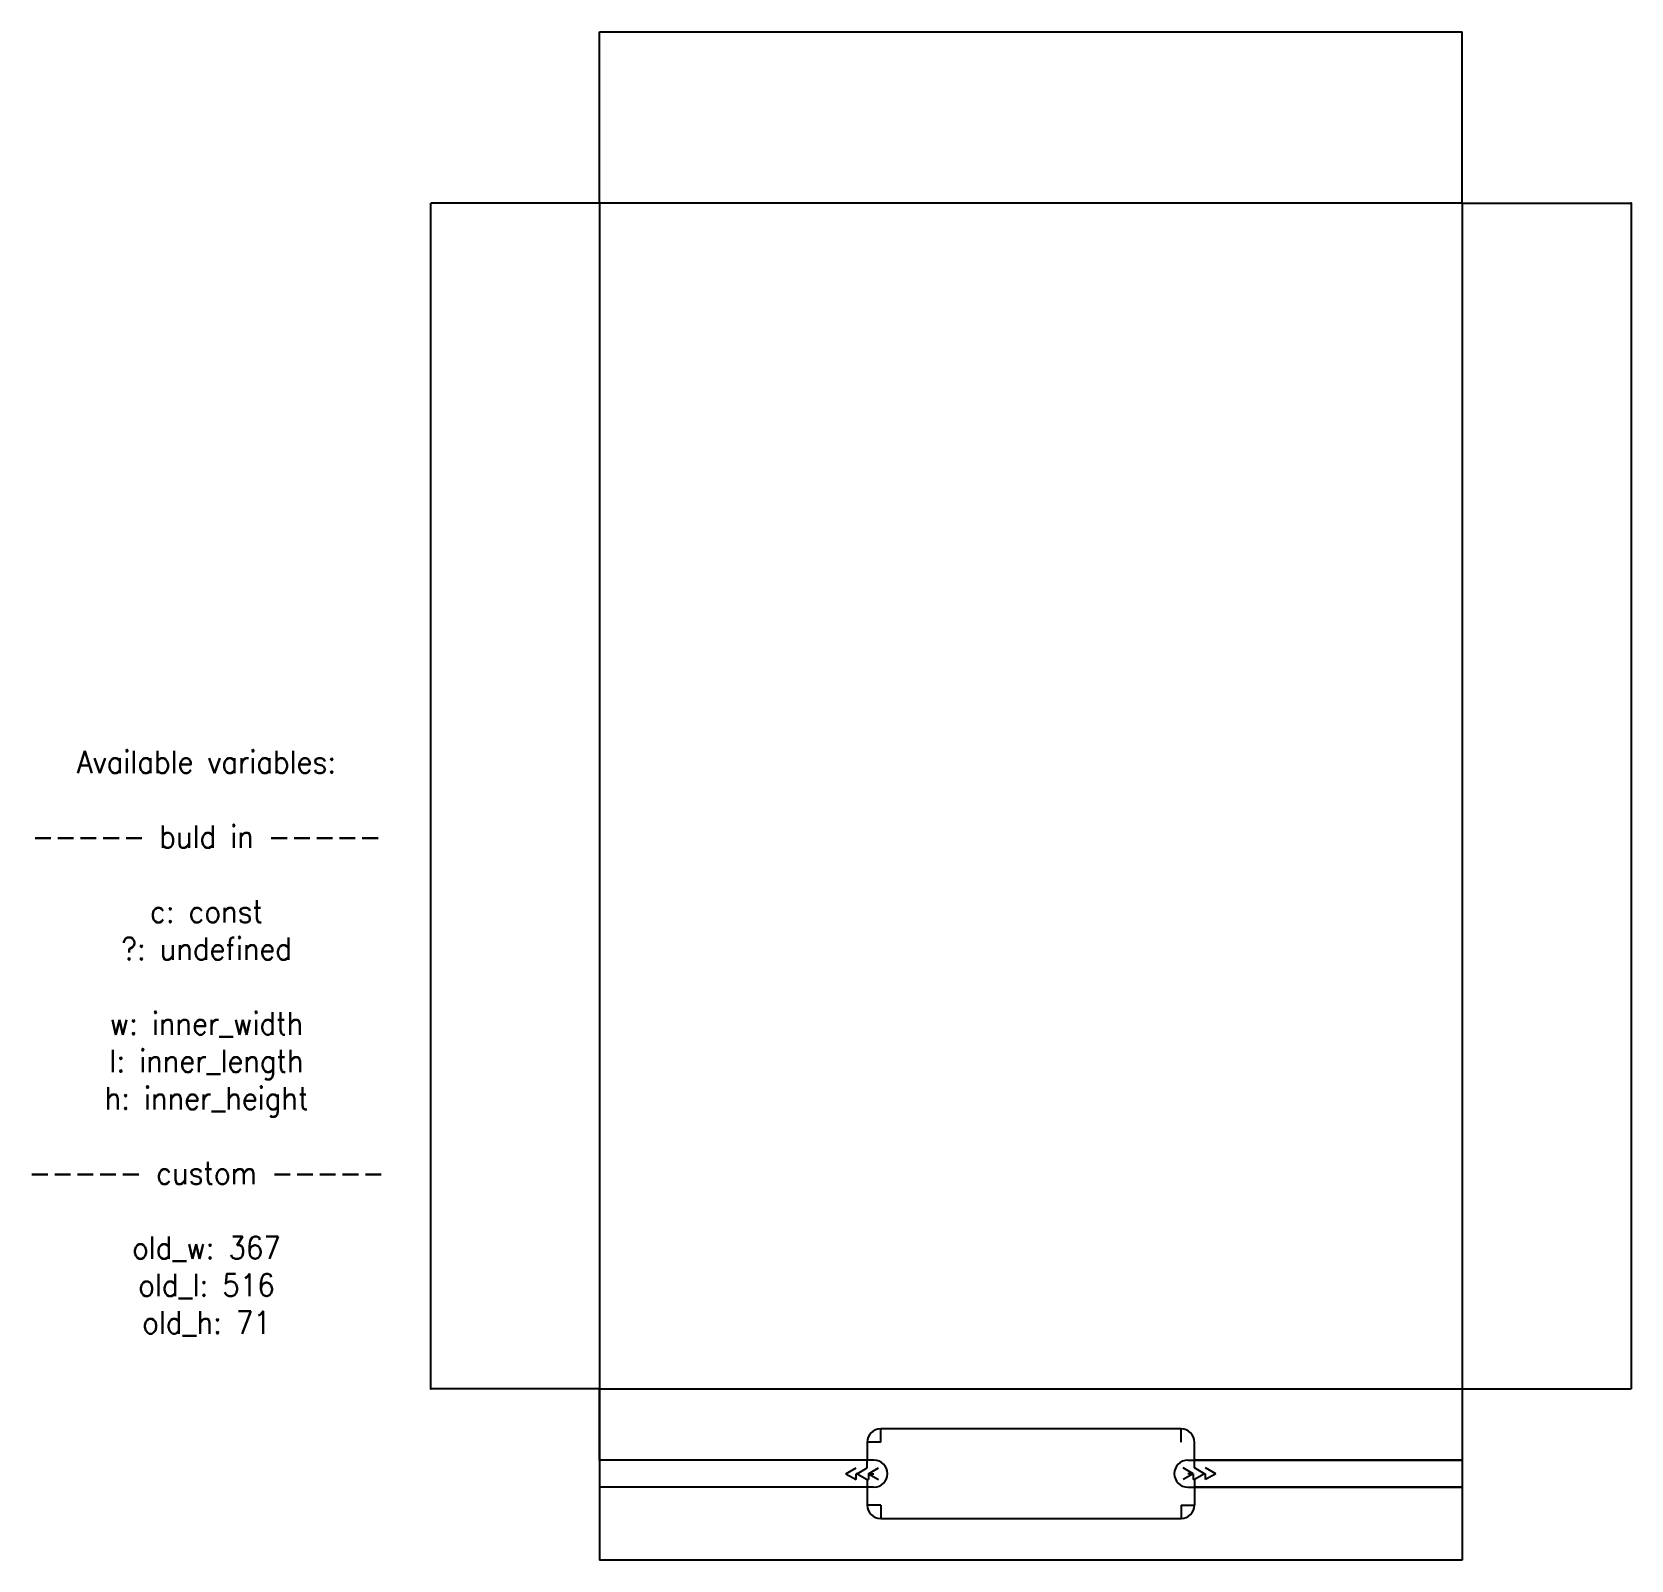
# Model space of a CAD drawing. Header units: centimetres. Extents: x -178 to 536, y 0 to 682.
import ezdxf

# ---------------------------------------------------------------- set-up
doc = ezdxf.new("R2010")
doc.units = ezdxf.units.CM
doc.layers.get('0').update_dxf_attribs({"lineweight": 25})
for name, color, linetype, lineweight, true_color in [('CREASING', 3, 'Continuous', 25, 0x00ff00), ('CUTTING', 1, 'Continuous', 25, 0xff0000), ('CUTTING_SHALLOW', 30, 'Continuous', 25, 0xff7f00), ('PERFORATION', 9, 'Continuous', 25, 0xc0c0c0)]:
    doc.layers.add(name, color=color, linetype=linetype, lineweight=lineweight, true_color=true_color)
doc.layers.add('VIRTUAL_LAYER', color=40, linetype='Continuous', true_color=0xffbf00)
doc.styles.add('textstyle11', font='Standard')

msp = doc.modelspace()

# ---------------------------------------------------------------- linework, layer by layer
at = {"layer": 'CREASING'}
for p, q in [((460.3, 605.2), (75.3, 605.2)), ((75.3, 605.2), (75.3, 76.4)), ((460.3, 605.2), (460.3, 76.4)), ((75.3, 76.4), (460.3, 76.4))]:
    msp.add_line(p, q, dxfattribs=at)
at = {"layer": 'CUTTING'}
for p, q in [((75.3, 605.2), (75.3, 681.6)), ((75.3, 681.6), (460.3, 681.6)), ((460.3, 605.2), (460.3, 681.6)), ((0, 76.4), (0, 605.2)), ((75.3, 605.2), (0, 605.2)), ((460.3, 605.2), (535.6, 605.2)), ((535.6, 605.2), (535.6, 76.4)), ((75.3, 76.4), (0, 76.4)), ((75.3, 76.4), (75.3, 0)), ((460.3, 76.4), (535.6, 76.4)), ((460.3, 76.4), (460.3, 0)), ((334.8, 58.5), (200.8, 58.5)), ((194.8, 52.5), (194.8, 44.5)), ((340.8, 44.5), (340.8, 52.5)), ((197.8, 44.5), (194.8, 44.5)), ((337.8, 44.5), (340.8, 44.5)), ((185.3, 38.5), (189.8, 41.098)), ((185.3, 38.5), (189.8, 35.902)), ((190.3, 38.5), (194.8, 41.098)), ((190.3, 38.5), (194.8, 35.902)), ((195.3, 38.5), (199.8, 41.098)), ((195.3, 38.5), (199.8, 35.902)), ((340.3, 38.5), (335.8, 41.098)), ((340.3, 38.5), (335.8, 35.902)), ((345.3, 38.5), (340.8, 41.098)), ((345.3, 38.5), (340.8, 35.902)), ((350.3, 38.5), (345.8, 41.098)), ((350.3, 38.5), (345.8, 35.902)), ((194.8, 32.5), (194.8, 24.5)), ((197.8, 32.5), (194.8, 32.5)), ((337.8, 32.5), (340.8, 32.5)), ((340.8, 32.5), (340.8, 24.5)), ((200.8, 18.5), (334.8, 18.5)), ((460.3, 0), (75.3, 0))]:
    msp.add_line(p, q, dxfattribs=at)
for centre, start, end in [((200.8, 52.5), 90, 180), ((334.8, 52.5), 0, 90), ((197.8, 38.5), 270, 90), ((337.8, 38.5), 90.000001, 270.000001), ((200.8, 24.5), 180, 270), ((334.8, 24.5), 270, 0)]:
    msp.add_arc(centre, 6, start, end, dxfattribs=at)
at = {"layer": 'CUTTING_SHALLOW'}
for p, q in [((194.8, 44.5), (75.3, 44.5)), ((460.3, 44.5), (340.8, 44.5)), ((194.8, 32.5), (75.3, 32.5)), ((460.3, 32.5), (340.8, 32.5))]:
    msp.add_line(p, q, dxfattribs=at)
at = {"layer": 'PERFORATION'}
for p, q in [((194.8, 44.5), (75.3, 44.5)), ((340.8, 44.5), (460.3, 44.5)), ((194.8, 32.5), (75.3, 32.5)), ((340.8, 32.5), (460.3, 32.5))]:
    msp.add_line(p, q, dxfattribs=at)
at = {"layer": 'VIRTUAL_LAYER'}
for p, q in [((75.3, 44.5), (75.3, 76.4)), ((200.8, 52.5), (200.8, 58.5)), ((334.8, 52.5), (334.8, 58.5)), ((200.8, 52.5), (194.8, 52.5)), ((194.8, 41.098), (194.8, 44.5)), ((340.8, 41.098), (340.8, 44.5)), ((190.3, 38.5), (189.8, 38.5)), ((189.8, 35.902), (189.8, 38.5)), ((194.8, 35.902), (194.8, 32.5)), ((194.8, 35.902), (195.3, 35.902)), ((195.3, 38.5), (195.3, 35.902)), ((195.3, 38.5), (197.8, 38.5)), ((340.3, 38.5), (337.8, 38.5)), ((340.3, 38.5), (340.3, 35.902)), ((340.8, 35.902), (340.3, 35.902)), ((340.8, 35.902), (340.8, 32.5)), ((345.3, 38.5), (345.8, 38.5)), ((345.8, 35.902), (345.8, 38.5)), ((200.8, 24.5), (194.8, 24.5)), ((200.8, 24.5), (200.8, 18.5)), ((334.8, 24.5), (334.8, 18.5)), ((334.8, 24.5), (340.8, 24.5))]:
    msp.add_line(p, q, dxfattribs=at)
for p in [(75.3, 605.2), (460.3, 605.2), (535.6, 605.2), (0, 76.4), (75.3, 76.4)]:
    msp.add_point(p, dxfattribs=at)

# ---------------------------------------------------------------- texts
at = {"insert": (-100, 100), "char_height": 10, "attachment_point": 8, "style": 'textstyle11'}
msp.add_mtext('Available variables: \\P\\P----- buld in -----\\P\\Pc: const\\P?: undefined \\P\\Pw: inner_width\\Pl: inner_length\\Ph: inner_height\\P\\P----- custom -----\\P\\Pold_w: 367\\Pold_l: 516 \\Pold_h: 71\\P', dxfattribs=at)

doc.saveas('drawing.dxf')
